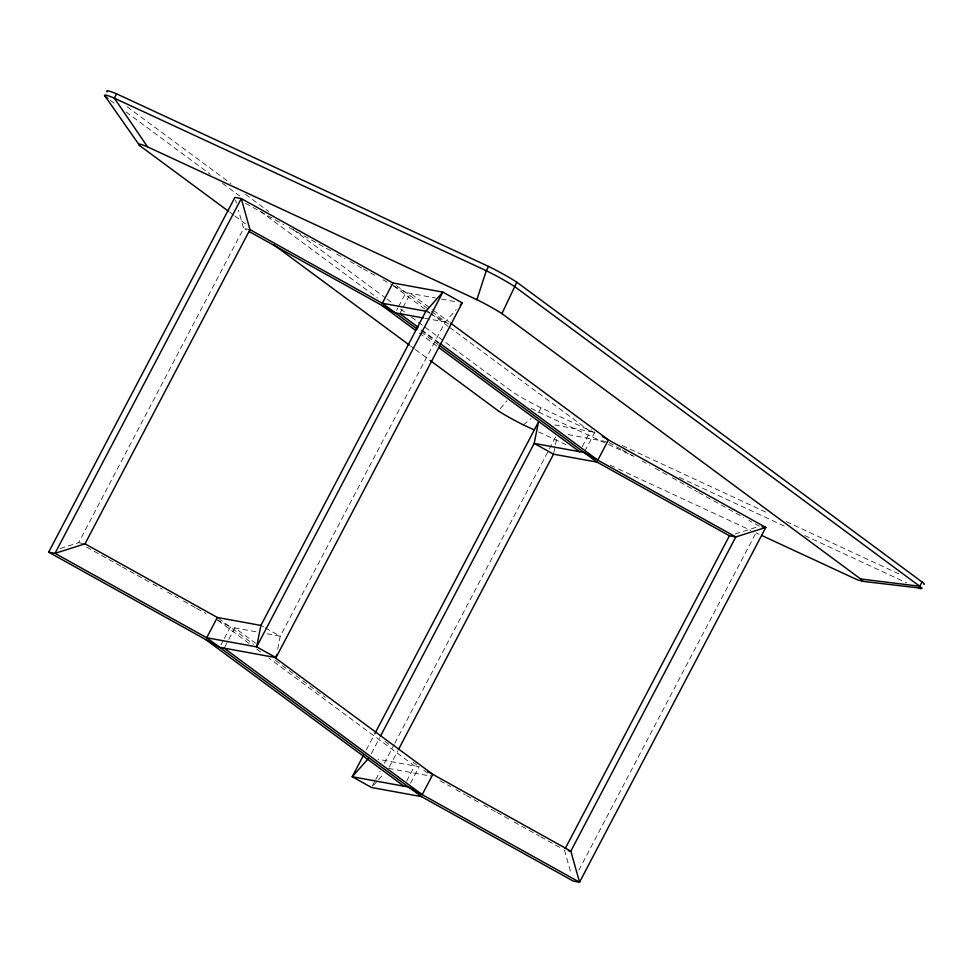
<?xml version="1.0" encoding="UTF-8"?>
<svg xmlns="http://www.w3.org/2000/svg" width="973" height="973" viewBox="0 0 973 973"><rect width="100%" height="100%" fill="white"/><g stroke="black" fill="none" stroke-linecap="round" stroke-linejoin="round"><path stroke-width="0.73" stroke-dasharray="4.87 3.65" d="M277.682 649.064L280.248 636.196L445.22 321.978L456.228 309.621M553.832 452.749L556.957 437.023M60.071 548.553L78.643 542.666L243.615 228.448L238.47 210.107M221.005 644.807L223.668 639.735M224.337 638.47L230.321 627.074L258.271 632.182M396.619 310.314L397.945 307.784M398.614 306.519L405.936 292.581L435.588 298.006M224.848 646.899L228.168 640.562M228.837 639.297L234.821 627.889L255.473 643.177M399.794 313.671L402.457 308.611M403.114 307.334L410.436 293.408L432.304 309.584M531.088 408.234A31.525 2.749 27.7 0 0 538.823 412.187L541.085 407.869L596.194 433.435M366.322 749.867L374.082 735.077M371.345 753.601L379.798 737.485M372.27 786.16L375.091 780.784M375.797 779.446L380.029 771.382M384.262 763.319L394.138 744.503M394.843 743.165L548.65 450.207M549.356 448.869L555.705 436.768M389.285 767.052L397.738 750.937M406.665 781.137L414.644 765.933L268.876 658.101M582.28 446.656L590.258 431.44L449.344 327.208M410.509 783.229L419.156 766.76L378.023 759.244M584.785 451.277L594.771 432.267L591.11 429.567M578.813 870.288L755.899 532.997M500.268 408.696L506.824 400.876M373.559 785.26L377.573 780.76M378.57 779.641L383.569 774.022M523.401 424.897L531.112 418.536M735.15 533.97L759.427 526.271L748.869 520.409M249.976 229.616L243.615 228.448L246.266 229.92M441.511 299.088L457.796 302.068M424.702 318.232L445.22 321.978L431.027 314.084M554.744 424.946L594.771 432.267M568.098 434.627L606.276 441.608M78.643 542.666L83.739 543.603M267.064 633.788L280.248 636.196L264.765 627.585M388.58 768.402L430.686 776.101M622.367 445.585L765.654 512.053M786.318 521.65L900.67 574.702M538.823 412.175L632.499 455.644M679.349 477.378L786.804 527.232M804.72 535.539L906.666 582.839M538.556 431.927L566.116 444.71M610.205 465.167L617.101 468.366M618.475 468.998L750.755 530.37M756.264 532.924L759.025 534.201M245.488 203.296L283.824 224.629M289.115 227.573L331.428 251.119M336.719 254.062L344.649 258.477M349.939 261.421L361.834 268.037M363.16 268.779L375.067 275.395M382.997 279.81L390.927 284.225M393.493 285.661L405.936 292.581M425.87 311.214L429.738 313.367M609.062 442.606L620.932 449.21M622.258 449.94L634.128 456.556M642.034 460.959L649.952 465.362M655.23 468.293L667.101 474.897M672.379 477.84L697.434 491.779M698.748 492.508L743.591 517.466M260.898 625.432L263.476 626.867M86.609 547.094L121.102 566.298M122.428 567.04L151.618 583.277M152.943 584.019L162.236 589.188M167.538 592.143L178.156 598.042M183.471 600.998L195.415 607.639M196.741 608.38L206.021 613.549M216.638 619.46L230.321 627.074M440.076 780.784L450.657 786.67M455.948 789.614L465.216 794.771M466.541 795.513L478.448 802.141M483.739 805.085L495.646 811.713M496.972 812.443L508.879 819.071M514.182 822.015L539.322 836.014M540.647 836.744L561.81 848.529M433.52 310.472L449.307 322.16M396.498 285.6L430.297 310.606M431.513 311.506L448.577 324.118M393.469 285.867L425.055 309.232M426.259 310.132L429.908 312.82M431.124 313.72L448.127 326.308M127.147 106.799L230.893 183.544M245.537 194.369L268.73 211.53M293.141 229.592L385.904 298.2M387.12 299.112L391.997 302.725M400.548 309.037L405.425 312.649M411.53 317.162L512.832 392.107A32.863 2.858 27.7 0 0 525.688 399.781A31.525 2.749 27.7 0 0 541.085 407.869M421.662 329.847L438.665 342.435M110.241 100.268L115.13 103.88M126.113 112.004L210.326 174.301M222.525 183.338L239.613 195.974M260.363 211.323L377.536 297.993M421.479 330.504L438.555 343.141M420.871 331.781L437.935 344.393M419.266 333.094L437.485 346.57M229.956 212.357L233.617 215.057M234.834 215.97L247.033 224.994M410.545 345.95L414.206 348.65M415.422 349.55L428.838 359.487M218.524 618.341L253.467 644.199M275.395 660.412L325.347 697.361M385.04 741.523L388.701 744.236M413.063 762.26L416.712 764.96M423.875 770.251L430.954 775.493M217.855 620.36L249.441 643.725M256.726 649.113L261.591 652.713M564.462 850.001L571.187 873.985M235.697 200.231L236.488 203.053"/><path stroke-width="1.46" d="M48.65 552.178L55.023 553.333L206.702 637.741L256.629 646.875L442.885 292.107L425.87 311.214L260.898 625.432L256.629 646.875L275.979 657.639L462.236 302.871L442.885 292.107L392.958 282.973L241.28 198.577L234.907 197.41L48.65 552.178L219.679 647.337L275.979 657.639L276.551 654.78M761.774 535.478L852.713 577.67A20.324 1.776 27.7 0 0 858.368 580.115L862.71 581.136A21.844 1.91 27.7 0 0 860.643 578.996L501.91 313.622A28.497 2.481 27.7 0 0 476.879 299.648L486.305 270.725L488.555 266.42A31.525 2.749 27.7 0 1 503.953 274.508A32.863 2.858 27.7 0 1 516.797 282.182L922.015 581.939A24.739 2.153 27.7 0 1 924.289 584.019L924.046 584.505M501.91 313.622L516.809 282.182M488.555 266.42L116.578 93.834L114.315 98.151L147.592 146.887L476.904 299.66M85.016 543.834L249.976 229.616L241.28 198.577L55.023 553.333L85.016 543.834L217.344 617.466L260.898 625.432M217.344 617.466L206.702 637.741L421.491 796.632L573.17 881.039L579.543 882.207L765.787 527.439L602.226 436.427M392.958 282.973L382.304 303.248L417.222 329.069M363.501 755.243L352.214 776.734L371.564 787.51L421.491 796.632M374.787 733.739L538.47 421.978L534.189 443.408L380.504 736.147M398.444 749.599L553.54 454.184L597.106 462.139L729.434 535.782L735.795 536.95L765.787 527.439L761.968 526.746M565.167 848.651L729.434 535.782M922.015 581.939L919.753 586.257L860.643 578.996M460.229 305.121L462.236 302.871M368.22 758.758L352.214 776.734L408.514 787.035L579.543 882.207L570.835 851.168L735.795 536.95L584.116 452.542L534.189 443.408L553.54 454.184M861.859 581.222L922.027 588.324A24.739 2.153 27.7 0 0 919.753 586.257L514.547 286.488A32.754 2.858 27.7 0 0 499.185 277.439A31.525 2.749 27.7 0 0 486.293 270.725L114.315 98.151A31.525 2.749 27.7 0 0 105.85 95.172A32.863 2.858 27.7 0 0 105.376 96.655L139.662 145.561L228.74 211.457M425.87 311.214L382.304 303.248L249.976 229.616M423.243 317.964L395.293 312.856L248.918 231.404M568.281 850.694L570.835 851.168L427.865 771.601M921.127 588.774L918.816 588.118M534.42 430.005L523.401 424.897A28.497 2.481 27.7 0 1 498.468 410.971M450.523 323.06L608.453 439.881L597.799 460.156L439.881 343.335M399.794 313.671L418.013 327.159M105.364 96.655L107.808 98.455M439.151 345.293L597.106 462.139M381.611 305.242L415.617 330.394M438.701 347.47L579.616 451.715M273.887 244.855L409.317 345.038M430.066 360.387L498.395 410.934M273.693 656.653L432.839 774.374L422.197 794.649L224.179 648.164M205.996 639.735L404.002 786.208M139.747 145.609A28.497 2.481 27.7 0 1 147.531 146.838M116.565 93.834A31.525 2.749 27.7 0 0 109 91.061A32.754 2.858 27.7 0 0 107.115 91.803"/></g></svg>
